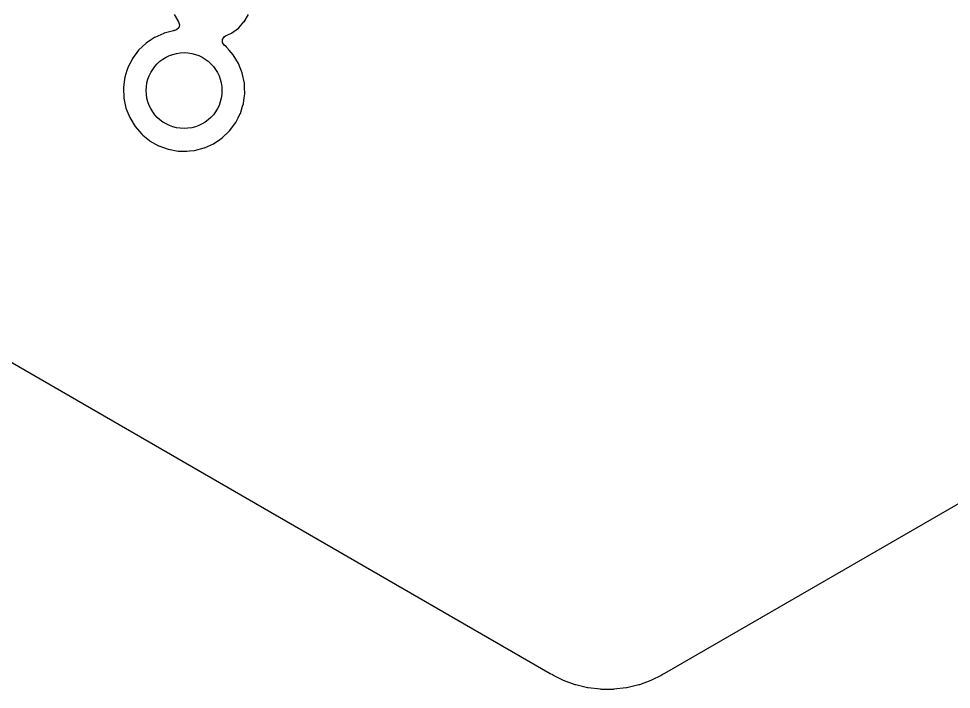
# Model space of a CAD drawing. Extents: x 189 to 319, y -167 to -61.
# Drawn here: x 240.79 to 261.73, y -167.28 to -152.23 of the extents above; entities that cross this region are included whole.
import ezdxf

# ---------------------------------------------------------------- set-up
doc = ezdxf.new("R2010")
doc.units = 0
doc.layers.add('BLACK', color=7, linetype='CONTINUOUS')

msp = doc.modelspace()

# ---------------------------------------------------------------- linework, layer by layer
at = {"layer": 'BLACK', "linetype": 'CONTINUOUS'}
for p, q in [((244.275, -152.137), (244.371, -152.302)), ((245.849, -152.302), (245.945, -152.137)), ((244.38, -152.438), (244.329, -152.487)), ((244.371, -152.302), (244.372, -152.304)), ((244.372, -152.304), (244.396, -152.369)), ((244.396, -152.369), (244.38, -152.438)), ((245.567, -152.556), (245.721, -152.444)), ((245.721, -152.444), (245.726, -152.439)), ((245.726, -152.439), (245.845, -152.307)), ((245.845, -152.307), (245.849, -152.302)), ((245.845, -152.307), (245.845, -152.307)), ((243.832, -152.658), (243.771, -152.699)), ((243.836, -152.655), (243.832, -152.658)), ((243.832, -152.658), (243.832, -152.658)), ((243.841, -152.653), (243.836, -152.655)), ((244.042, -152.563), (243.841, -152.653)), ((244.047, -152.56), (244.042, -152.563)), ((244.042, -152.563), (244.042, -152.563)), ((244.052, -152.559), (244.047, -152.56)), ((244.265, -152.504), (244.052, -152.559)), ((244.052, -152.559), (244.052, -152.559)), ((244.27, -152.502), (244.265, -152.504)), ((244.265, -152.504), (244.265, -152.504)), ((244.275, -152.502), (244.27, -152.502)), ((244.281, -152.502), (244.275, -152.502)), ((244.275, -152.502), (244.275, -152.502)), ((244.329, -152.487), (244.281, -152.502)), ((245.36, -152.699), (245.397, -152.639)), ((245.397, -152.639), (245.431, -152.617)), ((245.431, -152.617), (245.561, -152.559)), ((245.561, -152.559), (245.567, -152.556)), ((245.561, -152.559), (245.561, -152.559)), ((243.645, -152.784), (243.478, -152.943)), ((243.771, -152.699), (243.645, -152.784)), ((245.362, -152.77), (245.36, -152.699)), ((245.402, -152.829), (245.362, -152.77)), ((245.451, -152.869), (245.402, -152.829)), ((245.455, -152.873), (245.451, -152.869)), ((243.478, -152.943), (243.34, -153.128)), ((245.515, -152.943), (245.455, -152.873)), ((245.455, -152.873), (245.455, -152.873)), ((245.602, -153.043), (245.515, -152.943)), ((245.722, -153.241), (245.602, -153.043)), ((243.338, -153.133), (243.248, -153.311)), ((243.34, -153.128), (243.338, -153.133)), ((245.759, -153.334), (245.722, -153.241)), ((243.216, -153.397), (243.169, -153.549)), ((243.236, -153.334), (243.216, -153.397)), ((243.248, -153.311), (243.236, -153.334)), ((245.803, -153.447), (245.759, -153.334)), ((245.807, -153.455), (245.803, -153.447)), ((245.854, -153.681), (245.807, -153.455)), ((243.163, -153.591), (243.138, -153.776)), ((243.168, -153.554), (243.163, -153.591)), ((243.169, -153.549), (243.168, -153.554)), ((243.169, -153.549), (243.169, -153.549)), ((245.858, -153.783), (245.854, -153.681)), ((243.138, -153.776), (243.137, -153.783)), ((243.137, -153.783), (243.146, -154.014)), ((245.858, -153.787), (245.858, -153.783)), ((245.862, -153.903), (245.858, -153.787)), ((245.863, -153.912), (245.862, -153.903)), ((245.862, -153.917), (245.863, -153.912)), ((243.146, -154.014), (243.193, -154.239)), ((245.832, -154.14), (245.85, -154.008)), ((245.85, -154.008), (245.862, -153.917)), ((245.862, -153.917), (245.862, -153.917)), ((243.193, -154.239), (243.195, -154.244)), ((243.195, -154.244), (243.195, -154.244)), ((243.195, -154.244), (243.215, -154.294)), ((243.215, -154.294), (243.278, -154.454)), ((245.764, -154.361), (245.814, -154.2)), ((245.814, -154.2), (245.831, -154.145)), ((245.831, -154.145), (245.832, -154.14)), ((245.831, -154.145), (245.831, -154.145)), ((243.278, -154.454), (243.398, -154.651)), ((245.66, -154.566), (245.714, -154.458)), ((245.714, -154.458), (245.762, -154.365)), ((245.762, -154.365), (245.764, -154.361)), ((245.762, -154.365), (245.762, -154.365)), ((243.398, -154.651), (243.401, -154.655)), ((243.401, -154.655), (243.497, -154.766)), ((245.355, -154.911), (245.522, -154.751)), ((245.522, -154.751), (245.66, -154.566)), ((243.497, -154.766), (243.549, -154.825)), ((243.549, -154.825), (243.575, -154.846)), ((243.575, -154.846), (243.723, -154.968)), ((245.272, -154.967), (245.355, -154.911)), ((243.723, -154.968), (243.723, -154.968)), ((243.723, -154.968), (243.727, -154.972)), ((243.727, -154.972), (243.928, -155.086)), ((243.928, -155.086), (243.933, -155.088)), ((243.933, -155.088), (243.933, -155.088)), ((243.933, -155.088), (244.14, -155.163)), ((244.14, -155.163), (244.14, -155.163)), ((244.14, -155.163), (244.145, -155.164)), ((244.145, -155.164), (244.15, -155.165)), ((244.15, -155.165), (244.15, -155.165)), ((244.15, -155.165), (244.368, -155.205)), ((244.735, -155.191), (244.948, -155.135)), ((244.948, -155.135), (244.953, -155.134)), ((244.948, -155.135), (244.948, -155.135)), ((244.953, -155.134), (244.958, -155.132)), ((244.958, -155.132), (245.159, -155.042)), ((244.958, -155.132), (244.958, -155.132)), ((245.159, -155.042), (245.164, -155.039)), ((245.164, -155.039), (245.168, -155.036)), ((245.168, -155.036), (245.272, -154.967)), ((245.168, -155.036), (245.168, -155.036)), ((244.368, -155.205), (244.368, -155.205)), ((244.368, -155.205), (244.372, -155.206)), ((244.372, -155.206), (244.389, -155.206)), ((244.389, -155.206), (244.394, -155.207)), ((244.394, -155.207), (244.394, -155.207)), ((244.394, -155.207), (244.396, -155.207)), ((244.396, -155.207), (244.558, -155.207)), ((244.558, -155.207), (244.625, -155.201)), ((244.625, -155.201), (244.725, -155.193)), ((244.725, -155.193), (244.725, -155.192)), ((244.725, -155.192), (244.73, -155.192)), ((244.73, -155.192), (244.735, -155.191)), ((244.735, -155.191), (244.735, -155.191)), ((246.109, -163.116), (232.8, -155.432)), ((275.207, -155.428), (255.289, -166.928)), ((252.718, -166.932), (246.109, -163.116)), ((252.733, -166.939), (252.718, -166.932)), ((252.762, -166.951), (252.733, -166.939)), ((252.769, -166.957), (252.762, -166.951)), ((252.792, -166.971), (252.769, -166.957)), ((253.006, -167.079), (252.792, -166.971)), ((253.02, -167.085), (253.006, -167.079)), ((253.278, -167.179), (253.02, -167.085)), ((254.98, -167.085), (254.722, -167.179)), ((254.994, -167.079), (254.98, -167.085)), ((255.215, -166.968), (254.994, -167.079)), ((255.235, -166.956), (255.215, -166.968)), ((255.242, -166.95), (255.235, -166.956)), ((255.249, -166.945), (255.242, -166.95)), ((255.242, -166.95), (255.242, -166.95)), ((255.257, -166.941), (255.249, -166.945)), ((255.271, -166.936), (255.257, -166.941)), ((255.289, -166.928), (255.271, -166.936)), ((253.292, -167.183), (253.278, -167.179)), ((253.56, -167.247), (253.292, -167.183)), ((253.575, -167.249), (253.56, -167.247)), ((253.848, -167.281), (253.575, -167.249)), ((253.862, -167.282), (253.848, -167.281)), ((254.138, -167.282), (253.862, -167.282)), ((254.152, -167.281), (254.138, -167.282)), ((254.425, -167.249), (254.152, -167.281)), ((254.44, -167.247), (254.425, -167.249)), ((254.708, -167.183), (254.44, -167.247)), ((254.722, -167.179), (254.708, -167.183))]:
    msp.add_line(p, q, dxfattribs=at)
at = {"layer": 'BLACK'}
msp.add_circle((244.5, -153.847), 0.8509, dxfattribs=at)

doc.saveas('drawing.dxf')
